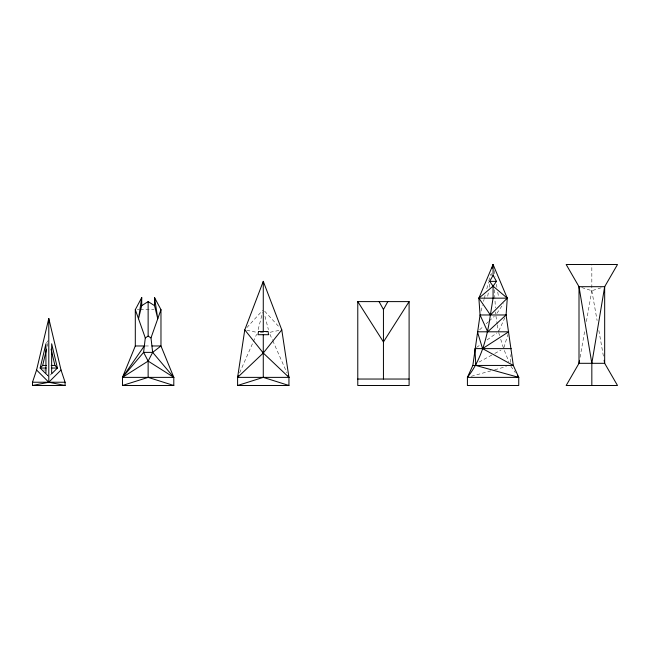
<?xml version="1.0" encoding="UTF-8"?>
<svg xmlns="http://www.w3.org/2000/svg" width="650" height="650" viewBox="0 0 650 650"><rect width="100%" height="100%" fill="white"/><g stroke="black" fill="none" stroke-linecap="round" stroke-linejoin="round"><path stroke-width="0.49" stroke-dasharray="3.25 2.44" d="M510.486 362.473L510.908 354.559M487.727 296.173L488.564 291.224M489.231 287.267L489.905 283.311M491.238 275.397L491.571 273.414M580.06 357.346L584.984 329.501M586.389 321.547L591.833 290.713L591.833 264.509M47.206 346.296L47.889 343.428M258.148 329.615L262.543 312.52M481.057 311.09L482.56 305.273M483.559 301.389L484.063 299.447M484.315 298.48L485.314 294.596M486.817 288.771L488.564 281.978M488.816 281.003L490.571 274.211M503.88 347.685L507.853 334.604M239.631 372.791L256.604 334.295M498.843 330.915L504.887 317.631M46.499 342.94L48.222 340.438M496.868 313.373L503.441 303.761M246.829 327.624L262.592 310.424M50.229 375.091L52.382 372.938M479.643 329.777L483.308 326.414M486.241 323.724L488.442 321.701M489.174 321.035L494.309 316.322M476.539 347.457L479.789 345.142M487.086 339.918L496.819 332.954M478.993 362.082L493.927 353.909M494.804 353.429L500.955 350.066M581.758 287.552L591.833 290.713L601.916 287.552M471.315 376.293L490.815 370.866M494.723 369.785L506.423 366.527M270.108 332.264L281.775 329.867M137.28 309.676L139.254 309.676M140.237 309.676L154.058 309.676M260.341 332.467L266.207 332.467M145.178 345.971L150.109 345.971M43.42 370.004L46.353 370.004M246.716 330.265L256.441 332.264M45.931 373.807L48.076 375.846M46.646 374.376L48.791 376.529M264.648 311.171L279.719 327.624M510.884 366.243L515.369 372.604M269.945 334.295L272.366 339.796M272.773 340.714L286.918 372.791M504.343 350.488L508.828 361.709M498.729 332.735L499.59 335.538M500.736 339.276L503.303 347.685M264.981 316.322L268.401 329.615M591.833 290.713L597.106 320.548M598.869 330.493L603.614 357.346M494.081 270.449L495.081 276.38M496.413 284.302L496.917 287.267M497.754 292.216L498.42 296.173M495.926 315.965L497.185 323.879M497.339 324.87L498.444 331.801M494.423 289.746L495.398 307.913M495.609 311.951L495.714 313.966"/><path stroke-width="0.97" d="M492.074 268.393L493.074 264.509L493.074 275.34L489.694 281.369L493.074 286.171L507.276 298.155L506.098 314.974L513.313 365.446L518.741 377.374L518.741 385.491L467.415 385.491L467.415 377.374L472.843 365.446L480.058 314.974L478.871 298.155L493.074 264.509L507.276 298.155L490.376 314.974C487.273 336.944 481.431 359.718 467.415 377.374L518.741 377.374L517.619 375.789M135.306 309.676L145.283 337.902L143.609 352.373L148.135 361.091L148.135 377.374L122.476 385.491L122.476 377.374L135.306 345.971L135.306 309.676L141.724 297.578L141.724 305.646L138.515 318.752L141.724 297.578M288.129 375.546L288.941 377.374L237.607 377.374L244.774 329.867L263.274 281.344L281.775 329.867L288.941 377.374L288.941 385.491L237.607 385.491L237.607 377.374L238.42 375.546M591.833 363.309L604.671 286.691L617.5 264.509L566.174 264.509L579.004 286.691L591.833 363.309L591.833 385.491M492.741 266.484L493.074 264.509L493.407 266.484M579.532 360.327L579.004 363.309L566.174 385.491L617.5 385.491L604.671 363.309L604.142 360.327M36.579 370.004L48.791 318.484L61.011 370.004L65.089 382.233L65.089 385.491L32.5 385.491L32.5 382.233L36.579 370.004L48.791 382.233L65.089 385.491M46.256 368.046L40.178 368.046L45.931 343.777L45.931 373.807L40.178 368.046L42.664 365.438L46.524 349.164M122.476 385.491L173.802 385.491L173.802 377.374L122.476 377.374L148.135 361.091L152.669 352.373L150.987 337.902L160.972 309.676L154.554 297.578L154.554 305.646L157.763 318.752L154.554 297.578M383.443 379.039L383.443 309.53L387.806 301.608M409.102 301.608L383.443 341.941L357.776 301.608L409.102 301.608L409.102 385.491L357.776 385.491L357.776 301.608M493.074 286.171L493.074 298.155L490.376 314.974L478.871 298.155L493.074 286.171L496.462 281.369L493.074 275.34M281.775 329.867L263.274 353.031L237.607 377.374M32.5 385.491L48.791 382.233L61.011 370.004M135.306 345.971L144.284 345.971L122.476 377.374L143.609 352.373L152.669 352.373L160.972 345.971L160.972 309.676M482.56 348.619L508.706 331.801L477.441 331.801L482.56 348.619L513.313 365.446L472.843 365.446M141.724 305.646L148.135 301.608L154.554 305.646M145.283 337.902L148.135 336.115L148.135 301.608M237.607 385.491L263.274 377.374L288.941 385.491M489.694 281.369L496.462 281.369M478.871 298.155L507.276 298.155M151.986 345.971L160.972 345.971L173.802 377.374L148.135 361.091M511.233 348.619L474.923 348.619L475.824 365.446L518.741 377.374M42.664 365.438L46.434 365.438M51.155 365.438L54.925 365.438L57.411 368.046L51.659 373.807L51.659 343.777L57.411 368.046L51.326 368.046M357.776 379.039L409.102 379.039M32.5 382.233L65.089 382.233M148.135 377.374L173.802 385.491M148.135 336.115L150.987 337.902M288.941 377.374L263.274 353.031L244.774 329.867M152.669 352.373L173.802 377.374M379.08 301.608L383.443 309.53M51.066 349.164L54.925 365.438M493.074 264.509L493.179 266.524M263.274 281.344L263.274 331.484M263.274 334.709L263.274 377.374M48.791 318.484L48.791 382.233M258.497 331.484L258.001 334.709L268.548 334.709L268.052 331.484L258.497 331.484M506.098 314.974L487.711 331.801L480.058 314.974L506.098 314.974M604.671 286.691L579.004 286.691L579.004 363.309L604.671 363.309L604.671 286.691"/></g></svg>
